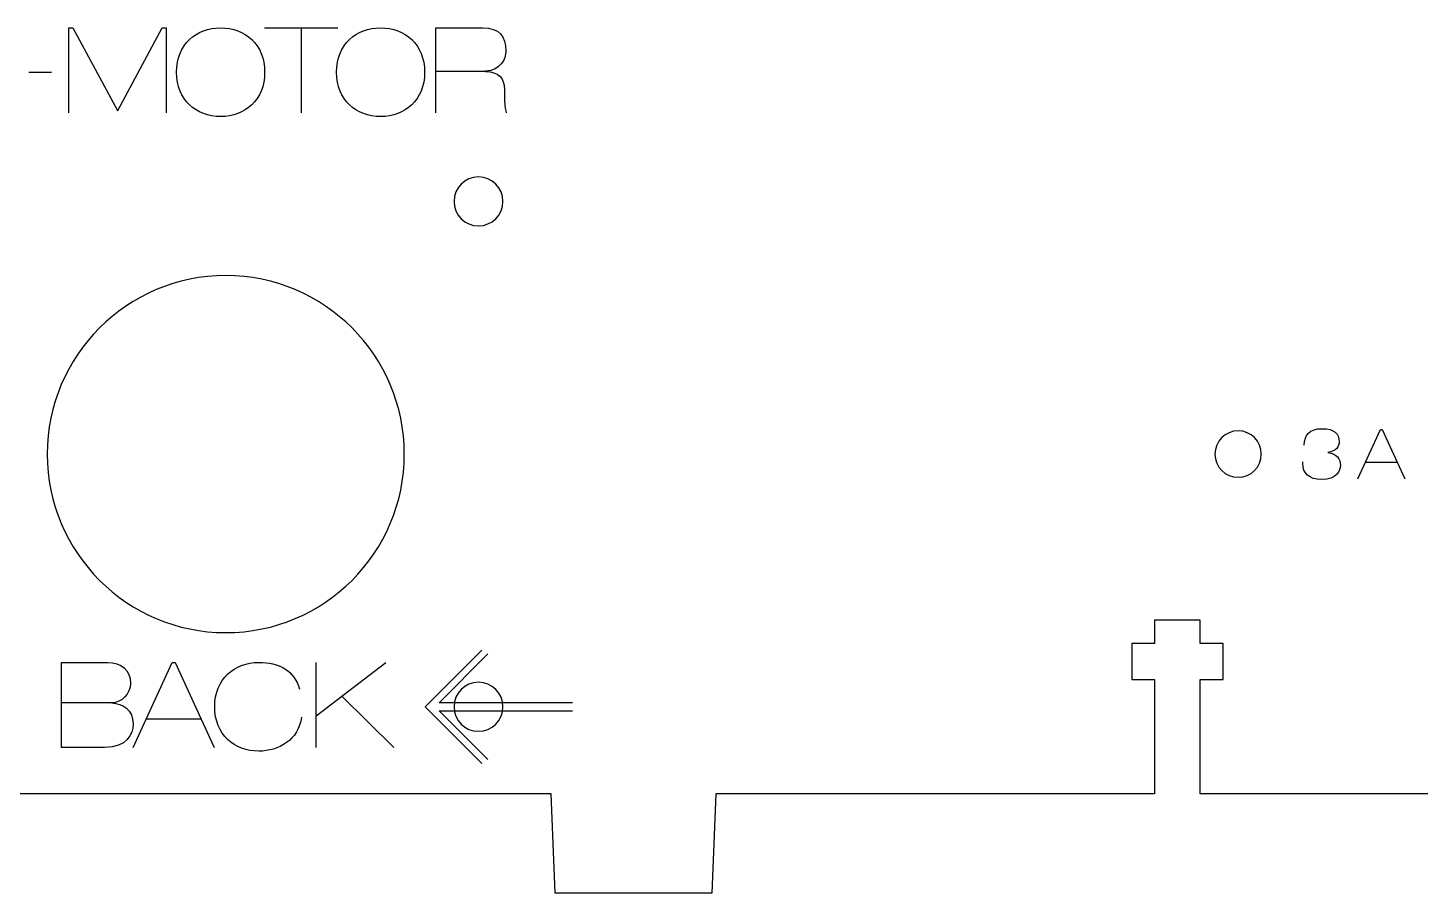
# Model space of a CAD drawing. Header units: millimetres. Extents: x -1100 to -75, y -506 to -118.
# Drawn here: x -943.1 to -857.7, y -478.3 to -425.2 of the extents above; entities that cross this region are included whole.
import ezdxf

# ---------------------------------------------------------------- set-up
doc = ezdxf.new("R2010")
doc.units = ezdxf.units.MM
doc.layers.add('CUTS', color=1, linetype='Continuous', true_color=0xff0000)
doc.layers.add('TEXT', color=5, linetype='Continuous', true_color=0x0000ff)

msp = doc.modelspace()

# ---------------------------------------------------------------- linework, layer by layer
at = {"layer": 'CUTS', "color": 1, "lineweight": 25, "true_color": 0xff0000}
for p, q in [((-871.161, -461.509), (-873.961, -461.509)), ((-873.961, -461.509), (-873.961, -462.952)), ((-871.161, -462.952), (-871.161, -461.509)), ((-873.961, -462.952), (-875.361, -462.952)), ((-875.361, -462.952), (-875.361, -465.152)), ((-869.761, -462.952), (-871.161, -462.952)), ((-869.761, -465.152), (-869.761, -462.952)), ((-875.361, -465.152), (-873.961, -465.152)), ((-873.961, -465.152), (-873.961, -472.17)), ((-871.161, -472.17), (-871.161, -465.152)), ((-871.161, -465.152), (-869.761, -465.152)), ((-910.965, -472.17), (-950.865, -472.17)), ((-910.715, -478.26), (-910.965, -472.17)), ((-900.866, -472.17), (-901.116, -478.26)), ((-873.961, -472.17), (-900.866, -472.17)), ((-844.197, -472.17), (-871.161, -472.17)), ((-901.116, -478.26), (-910.715, -478.26))]:
    msp.add_line(p, q, dxfattribs=at)
for points in [[(-915.426, -434.327), (-916.254, -434.327), (-916.926, -435), (-916.926, -435.828)], [(-913.925, -435.828), (-913.925, -435), (-914.598, -434.327), (-915.426, -434.327)], [(-916.926, -435.828), (-916.926, -436.656), (-916.254, -437.328), (-915.426, -437.328)], [(-915.426, -437.328), (-914.598, -437.328), (-913.925, -436.656), (-913.925, -435.828)], [(-930.925, -440.378), (-936.973, -440.378), (-941.875, -445.281), (-941.875, -451.328)], [(-919.976, -451.328), (-919.976, -445.281), (-924.878, -440.378), (-930.925, -440.378)], [(-868.838, -449.903), (-869.625, -449.903), (-870.262, -450.541), (-870.262, -451.328)], [(-867.413, -451.328), (-867.413, -450.541), (-868.051, -449.903), (-868.838, -449.903)], [(-941.875, -451.328), (-941.875, -457.376), (-936.973, -462.279), (-930.925, -462.279)], [(-930.925, -462.279), (-924.878, -462.279), (-919.976, -457.376), (-919.976, -451.328)], [(-870.262, -451.328), (-870.262, -452.116), (-869.625, -452.753), (-868.838, -452.753)], [(-868.838, -452.753), (-868.051, -452.753), (-867.413, -452.116), (-867.413, -451.328)], [(-915.426, -465.328), (-916.254, -465.328), (-916.926, -465.999), (-916.926, -466.828)], [(-913.925, -466.828), (-913.925, -465.999), (-914.598, -465.328), (-915.426, -465.328)], [(-916.926, -466.828), (-916.926, -467.657), (-916.254, -468.329), (-915.426, -468.329)], [(-915.426, -468.329), (-914.598, -468.329), (-913.925, -467.657), (-913.925, -466.828)]]:
    msp.add_open_spline(points, degree=3, dxfattribs=at)
at = {"layer": 'TEXT', "color": 5, "lineweight": 25, "true_color": 0x0000ff}
for points in [[(-940.542, -430.395), (-940.542, -425.182), (-940.301, -425.182), (-937.564, -430.248), (-937.549, -430.248), (-934.826, -425.182), (-934.585, -425.182), (-934.585, -430.395)], [(-928.54, -425.182), (-924.043, -425.182)], [(-926.279, -430.395), (-926.279, -425.182)], [(-918.051, -430.395), (-918.051, -425.182), (-915.182, -425.182)], [(-943.001, -427.905), (-941.604, -427.905)], [(-914.993, -427.861), (-918.051, -427.87)], [(-914.986, -427.847), (-914.993, -427.861)], [(-861.491, -452.839), (-860.103, -449.818), (-859.993, -449.818), (-858.606, -452.839)], [(-863.337, -451.222), (-863.337, -451.231)], [(-859.065, -451.84), (-861.04, -451.84)], [(-915.226, -470.306), (-918.703, -466.828), (-915.226, -463.351)], [(-909.669, -466.579), (-917.844, -466.579), (-914.843, -463.578)], [(-941.001, -464.106), (-938.169, -464.106)], [(-938.359, -469.318), (-941.001, -469.318), (-941.001, -464.106), (-941.001, -464.106)], [(-936.607, -469.318), (-934.212, -464.106), (-934.022, -464.106), (-931.628, -469.318)], [(-925.384, -467.374), (-921.099, -464.106)], [(-925.384, -469.318), (-925.384, -464.106)], [(-923.802, -466.168), (-920.618, -469.318)], [(-937.921, -466.588), (-941.001, -466.582)], [(-937.921, -466.581), (-937.921, -466.595)], [(-914.854, -470.069), (-917.842, -467.079), (-909.669, -467.079)], [(-932.42, -467.595), (-935.828, -467.595)]]:
    msp.add_lwpolyline(points, dxfattribs=at)
for points in [[(-933.941, -427.905), (-933.941, -426.182), (-932.73, -425.182), (-931.242, -425.182)], [(-931.242, -425.182), (-929.752, -425.182), (-928.54, -426.182), (-928.54, -427.905)], [(-924.13, -427.905), (-924.13, -426.182), (-922.918, -425.182), (-921.429, -425.182)], [(-921.429, -425.182), (-919.94, -425.182), (-918.728, -426.182), (-918.728, -427.905)], [(-915.182, -425.182), (-914.139, -425.182), (-913.745, -425.679), (-913.745, -426.606)], [(-913.745, -426.606), (-913.745, -427.102), (-914.081, -427.796), (-914.986, -427.847)], [(-931.242, -430.627), (-932.73, -430.627), (-933.941, -429.627), (-933.941, -427.905)], [(-928.54, -427.905), (-928.54, -429.627), (-929.752, -430.627), (-931.242, -430.627)], [(-921.429, -430.627), (-922.918, -430.627), (-924.13, -429.627), (-924.13, -427.905)], [(-918.728, -427.905), (-918.728, -429.627), (-919.94, -430.627), (-921.429, -430.627)], [(-914.993, -427.861), (-914.191, -427.869), (-913.84, -428.241), (-913.84, -428.956)], [(-913.84, -428.956), (-913.84, -429.146), (-913.826, -430.183), (-913.723, -430.395)], [(-864.784, -450.773), (-864.755, -450.156), (-864.492, -449.771), (-863.654, -449.771)], [(-863.654, -449.771), (-862.944, -449.771), (-862.635, -450.093), (-862.635, -450.554)], [(-862.635, -450.554), (-862.635, -450.846), (-862.804, -451.167), (-863.337, -451.222)], [(-863.337, -451.231), (-862.762, -451.295), (-862.567, -451.629), (-862.567, -452.026)], [(-864.869, -451.903), (-864.869, -451.878), (-864.865, -451.844), (-864.865, -451.811)], [(-863.722, -452.885), (-864.501, -452.885), (-864.869, -452.496), (-864.869, -451.903)], [(-862.567, -452.026), (-862.567, -452.356), (-862.783, -452.885), (-863.722, -452.885)], [(-938.169, -464.106), (-937.344, -464.106), (-936.768, -464.551), (-936.768, -465.398)], [(-931.602, -466.828), (-931.602, -465.106), (-930.391, -464.106), (-928.901, -464.106)], [(-928.901, -464.106), (-927.668, -464.106), (-926.69, -464.609), (-926.412, -465.741)], [(-936.768, -465.398), (-936.768, -466.011), (-937.307, -466.595), (-937.921, -466.581)], [(-937.921, -466.595), (-937.242, -466.624), (-936.607, -466.989), (-936.607, -467.901)], [(-928.901, -469.551), (-930.391, -469.551), (-931.602, -468.551), (-931.602, -466.828)], [(-936.607, -467.901), (-936.607, -468.508), (-936.994, -469.318), (-938.359, -469.318)], [(-926.289, -467.456), (-926.441, -468.85), (-927.697, -469.551), (-928.901, -469.551)]]:
    msp.add_open_spline(points, degree=3, dxfattribs=at)

doc.saveas('drawing.dxf')
